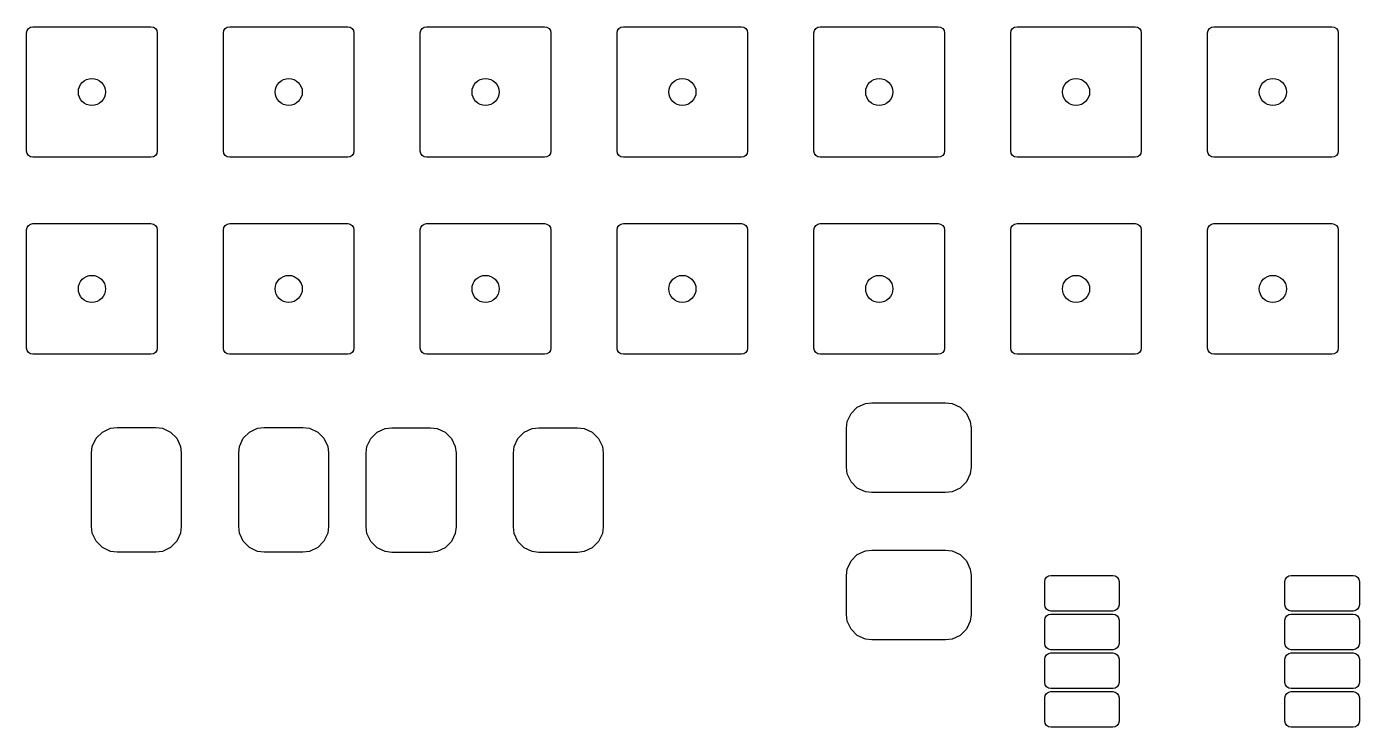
# Model space of a CAD drawing. Header units: inches. Extents: x 0.28 to 2.92, y 0.26 to 2.16.
# Drawn here: x 0.867 to 1.544, y 1.777 to 2.133 of the extents above; entities that cross this region are included whole.
import ezdxf

# ---------------------------------------------------------------- set-up
doc = ezdxf.new("R2010")
doc.units = ezdxf.units.IN
doc.header["$MEASUREMENT"] = 0
doc.layers.add('BLACK', color=250, linetype='CONTINUOUS')

msp = doc.modelspace()

# ---------------------------------------------------------------- linework, layer by layer
at = {"layer": 'BLACK', "linetype": 'CONTINUOUS'}
for p, q in [((0.86777, 2.13223), (0.86879, 2.13291)), ((0.86879, 2.13291), (0.87, 2.13315)), ((0.87, 2.13315), (0.93, 2.13315)), ((0.93, 2.13315), (0.93121, 2.13291)), ((0.93121, 2.13291), (0.93223, 2.13223)), ((0.96777, 2.13223), (0.96879, 2.13291)), ((0.96879, 2.13291), (0.97, 2.13315)), ((0.97, 2.13315), (1.03, 2.13315)), ((1.03, 2.13315), (1.03121, 2.13291)), ((1.03121, 2.13291), (1.03223, 2.13223)), ((1.06777, 2.13223), (1.06879, 2.13291)), ((1.06879, 2.13291), (1.07, 2.13315)), ((1.07, 2.13315), (1.13, 2.13315)), ((1.13, 2.13315), (1.13121, 2.13291)), ((1.13121, 2.13291), (1.13223, 2.13223)), ((1.16777, 2.13223), (1.16879, 2.13291)), ((1.16879, 2.13291), (1.17, 2.13315)), ((1.17, 2.13315), (1.23, 2.13315)), ((1.23, 2.13315), (1.23121, 2.13291)), ((1.23121, 2.13291), (1.23223, 2.13223)), ((1.26777, 2.13223), (1.26879, 2.13291)), ((1.26879, 2.13291), (1.27, 2.13315)), ((1.27, 2.13315), (1.33, 2.13315)), ((1.33, 2.13315), (1.33121, 2.13291)), ((1.33121, 2.13291), (1.33223, 2.13223)), ((1.36777, 2.13223), (1.36879, 2.13291)), ((1.36879, 2.13291), (1.37, 2.13315)), ((1.37, 2.13315), (1.43, 2.13315)), ((1.43, 2.13315), (1.43121, 2.13291)), ((1.43121, 2.13291), (1.43223, 2.13223)), ((1.46777, 2.13223), (1.46879, 2.13291)), ((1.46879, 2.13291), (1.47, 2.13315)), ((1.47, 2.13315), (1.53, 2.13315)), ((1.53, 2.13315), (1.53121, 2.13291)), ((1.53121, 2.13291), (1.53223, 2.13223)), ((0.86685, 2.13), (0.86709, 2.13121)), ((0.86685, 2.07), (0.86685, 2.13)), ((0.86709, 2.13121), (0.86777, 2.13223)), ((0.93223, 2.13223), (0.93291, 2.13121)), ((0.93291, 2.13121), (0.93315, 2.13)), ((0.93315, 2.13), (0.93315, 2.07)), ((0.96685, 2.13), (0.96709, 2.13121)), ((0.96685, 2.07), (0.96685, 2.13)), ((0.96709, 2.13121), (0.96777, 2.13223)), ((1.03223, 2.13223), (1.03291, 2.13121)), ((1.03291, 2.13121), (1.03315, 2.13)), ((1.03315, 2.13), (1.03315, 2.07)), ((1.06685, 2.13), (1.06709, 2.13121)), ((1.06685, 2.07), (1.06685, 2.13)), ((1.06709, 2.13121), (1.06777, 2.13223)), ((1.13223, 2.13223), (1.13291, 2.13121)), ((1.13291, 2.13121), (1.13315, 2.13)), ((1.13315, 2.13), (1.13315, 2.07)), ((1.16685, 2.13), (1.16709, 2.13121)), ((1.16685, 2.07), (1.16685, 2.13)), ((1.16709, 2.13121), (1.16777, 2.13223)), ((1.23223, 2.13223), (1.23291, 2.13121)), ((1.23291, 2.13121), (1.23315, 2.13)), ((1.23315, 2.13), (1.23315, 2.07)), ((1.26685, 2.13), (1.26709, 2.13121)), ((1.26685, 2.07), (1.26685, 2.13)), ((1.26709, 2.13121), (1.26777, 2.13223)), ((1.33223, 2.13223), (1.33291, 2.13121)), ((1.33291, 2.13121), (1.33315, 2.13)), ((1.33315, 2.13), (1.33315, 2.07)), ((1.36685, 2.13), (1.36709, 2.13121)), ((1.36685, 2.07), (1.36685, 2.13)), ((1.36709, 2.13121), (1.36777, 2.13223)), ((1.43223, 2.13223), (1.43291, 2.13121)), ((1.43291, 2.13121), (1.43315, 2.13)), ((1.43315, 2.13), (1.43315, 2.07)), ((1.46685, 2.13), (1.46709, 2.13121)), ((1.46685, 2.07), (1.46685, 2.13)), ((1.46709, 2.13121), (1.46777, 2.13223)), ((1.53223, 2.13223), (1.53291, 2.13121)), ((1.53291, 2.13121), (1.53315, 2.13)), ((1.53315, 2.13), (1.53315, 2.07)), ((0.86709, 2.06879), (0.86685, 2.07)), ((0.86777, 2.06777), (0.86709, 2.06879)), ((0.86879, 2.06709), (0.86777, 2.06777)), ((0.87, 2.06685), (0.86879, 2.06709)), ((0.93, 2.06685), (0.87, 2.06685)), ((0.93121, 2.06709), (0.93, 2.06685)), ((0.93223, 2.06777), (0.93121, 2.06709)), ((0.93291, 2.06879), (0.93223, 2.06777)), ((0.93315, 2.07), (0.93291, 2.06879)), ((0.96709, 2.06879), (0.96685, 2.07)), ((0.96777, 2.06777), (0.96709, 2.06879)), ((0.96879, 2.06709), (0.96777, 2.06777)), ((0.97, 2.06685), (0.96879, 2.06709)), ((1.03, 2.06685), (0.97, 2.06685)), ((1.03121, 2.06709), (1.03, 2.06685)), ((1.03223, 2.06777), (1.03121, 2.06709)), ((1.03291, 2.06879), (1.03223, 2.06777)), ((1.03315, 2.07), (1.03291, 2.06879)), ((1.06709, 2.06879), (1.06685, 2.07)), ((1.06777, 2.06777), (1.06709, 2.06879)), ((1.06879, 2.06709), (1.06777, 2.06777)), ((1.07, 2.06685), (1.06879, 2.06709)), ((1.13, 2.06685), (1.07, 2.06685)), ((1.13121, 2.06709), (1.13, 2.06685)), ((1.13223, 2.06777), (1.13121, 2.06709)), ((1.13291, 2.06879), (1.13223, 2.06777)), ((1.13315, 2.07), (1.13291, 2.06879)), ((1.16709, 2.06879), (1.16685, 2.07)), ((1.16777, 2.06777), (1.16709, 2.06879)), ((1.16879, 2.06709), (1.16777, 2.06777)), ((1.17, 2.06685), (1.16879, 2.06709)), ((1.23, 2.06685), (1.17, 2.06685)), ((1.23121, 2.06709), (1.23, 2.06685)), ((1.23223, 2.06777), (1.23121, 2.06709)), ((1.23291, 2.06879), (1.23223, 2.06777)), ((1.23315, 2.07), (1.23291, 2.06879)), ((1.26709, 2.06879), (1.26685, 2.07)), ((1.26777, 2.06777), (1.26709, 2.06879)), ((1.26879, 2.06709), (1.26777, 2.06777)), ((1.27, 2.06685), (1.26879, 2.06709)), ((1.33, 2.06685), (1.27, 2.06685)), ((1.33121, 2.06709), (1.33, 2.06685)), ((1.33223, 2.06777), (1.33121, 2.06709)), ((1.33291, 2.06879), (1.33223, 2.06777)), ((1.33315, 2.07), (1.33291, 2.06879)), ((1.36709, 2.06879), (1.36685, 2.07)), ((1.36777, 2.06777), (1.36709, 2.06879)), ((1.36879, 2.06709), (1.36777, 2.06777)), ((1.37, 2.06685), (1.36879, 2.06709)), ((1.43, 2.06685), (1.37, 2.06685)), ((1.43121, 2.06709), (1.43, 2.06685)), ((1.43223, 2.06777), (1.43121, 2.06709)), ((1.43291, 2.06879), (1.43223, 2.06777)), ((1.43315, 2.07), (1.43291, 2.06879)), ((1.46709, 2.06879), (1.46685, 2.07)), ((1.46777, 2.06777), (1.46709, 2.06879)), ((1.46879, 2.06709), (1.46777, 2.06777)), ((1.47, 2.06685), (1.46879, 2.06709)), ((1.53, 2.06685), (1.47, 2.06685)), ((1.53121, 2.06709), (1.53, 2.06685)), ((1.53223, 2.06777), (1.53121, 2.06709)), ((1.53291, 2.06879), (1.53223, 2.06777)), ((1.53315, 2.07), (1.53291, 2.06879)), ((0.86709, 2.03121), (0.86777, 2.03223)), ((0.86777, 2.03223), (0.86879, 2.03291)), ((0.86879, 2.03291), (0.87, 2.03315)), ((0.87, 2.03315), (0.93, 2.03315)), ((0.93, 2.03315), (0.93121, 2.03291)), ((0.93121, 2.03291), (0.93223, 2.03223)), ((0.93223, 2.03223), (0.93291, 2.03121)), ((0.96709, 2.03121), (0.96777, 2.03223)), ((0.96777, 2.03223), (0.96879, 2.03291)), ((0.96879, 2.03291), (0.97, 2.03315)), ((0.97, 2.03315), (1.03, 2.03315)), ((1.03, 2.03315), (1.03121, 2.03291)), ((1.03121, 2.03291), (1.03223, 2.03223)), ((1.03223, 2.03223), (1.03291, 2.03121)), ((1.06709, 2.03121), (1.06777, 2.03223)), ((1.06777, 2.03223), (1.06879, 2.03291)), ((1.06879, 2.03291), (1.07, 2.03315)), ((1.07, 2.03315), (1.13, 2.03315)), ((1.13, 2.03315), (1.13121, 2.03291)), ((1.13121, 2.03291), (1.13223, 2.03223)), ((1.13223, 2.03223), (1.13291, 2.03121)), ((1.16709, 2.03121), (1.16777, 2.03223)), ((1.16777, 2.03223), (1.16879, 2.03291)), ((1.16879, 2.03291), (1.17, 2.03315)), ((1.17, 2.03315), (1.23, 2.03315)), ((1.23, 2.03315), (1.23121, 2.03291)), ((1.23121, 2.03291), (1.23223, 2.03223)), ((1.23223, 2.03223), (1.23291, 2.03121)), ((1.26709, 2.03121), (1.26777, 2.03223)), ((1.26777, 2.03223), (1.26879, 2.03291)), ((1.26879, 2.03291), (1.27, 2.03315)), ((1.27, 2.03315), (1.33, 2.03315)), ((1.33, 2.03315), (1.33121, 2.03291)), ((1.33121, 2.03291), (1.33223, 2.03223)), ((1.33223, 2.03223), (1.33291, 2.03121)), ((1.36709, 2.03121), (1.36777, 2.03223)), ((1.36777, 2.03223), (1.36879, 2.03291)), ((1.36879, 2.03291), (1.37, 2.03315)), ((1.37, 2.03315), (1.43, 2.03315)), ((1.43, 2.03315), (1.43121, 2.03291)), ((1.43121, 2.03291), (1.43223, 2.03223)), ((1.43223, 2.03223), (1.43291, 2.03121)), ((1.46709, 2.03121), (1.46777, 2.03223)), ((1.46777, 2.03223), (1.46879, 2.03291)), ((1.46879, 2.03291), (1.47, 2.03315)), ((1.47, 2.03315), (1.53, 2.03315)), ((1.53, 2.03315), (1.53121, 2.03291)), ((1.53121, 2.03291), (1.53223, 2.03223)), ((1.53223, 2.03223), (1.53291, 2.03121)), ((0.86685, 2.03), (0.86709, 2.03121)), ((0.86685, 1.97), (0.86685, 2.03)), ((0.93291, 2.03121), (0.93315, 2.03)), ((0.93315, 2.03), (0.93315, 1.97)), ((0.96685, 2.03), (0.96709, 2.03121)), ((0.96685, 1.97), (0.96685, 2.03)), ((1.03291, 2.03121), (1.03315, 2.03)), ((1.03315, 2.03), (1.03315, 1.97)), ((1.06685, 2.03), (1.06709, 2.03121)), ((1.06685, 1.97), (1.06685, 2.03)), ((1.13291, 2.03121), (1.13315, 2.03)), ((1.13315, 2.03), (1.13315, 1.97)), ((1.16685, 2.03), (1.16709, 2.03121)), ((1.16685, 1.97), (1.16685, 2.03)), ((1.23291, 2.03121), (1.23315, 2.03)), ((1.23315, 2.03), (1.23315, 1.97)), ((1.26685, 2.03), (1.26709, 2.03121)), ((1.26685, 1.97), (1.26685, 2.03)), ((1.33291, 2.03121), (1.33315, 2.03)), ((1.33315, 2.03), (1.33315, 1.97)), ((1.36685, 2.03), (1.36709, 2.03121)), ((1.36685, 1.97), (1.36685, 2.03)), ((1.43291, 2.03121), (1.43315, 2.03)), ((1.43315, 2.03), (1.43315, 1.97)), ((1.46685, 2.03), (1.46709, 2.03121)), ((1.46685, 1.97), (1.46685, 2.03)), ((1.53291, 2.03121), (1.53315, 2.03)), ((1.53315, 2.03), (1.53315, 1.97)), ((0.86709, 1.96879), (0.86685, 1.97)), ((0.86777, 1.96777), (0.86709, 1.96879)), ((0.86879, 1.96709), (0.86777, 1.96777)), ((0.87, 1.96685), (0.86879, 1.96709)), ((0.93, 1.96685), (0.87, 1.96685)), ((0.93121, 1.96709), (0.93, 1.96685)), ((0.93223, 1.96777), (0.93121, 1.96709)), ((0.93291, 1.96879), (0.93223, 1.96777)), ((0.93315, 1.97), (0.93291, 1.96879)), ((0.96709, 1.96879), (0.96685, 1.97)), ((0.96777, 1.96777), (0.96709, 1.96879)), ((0.96879, 1.96709), (0.96777, 1.96777)), ((0.97, 1.96685), (0.96879, 1.96709)), ((1.03, 1.96685), (0.97, 1.96685)), ((1.03121, 1.96709), (1.03, 1.96685)), ((1.03223, 1.96777), (1.03121, 1.96709)), ((1.03291, 1.96879), (1.03223, 1.96777)), ((1.03315, 1.97), (1.03291, 1.96879)), ((1.06709, 1.96879), (1.06685, 1.97)), ((1.06777, 1.96777), (1.06709, 1.96879)), ((1.06879, 1.96709), (1.06777, 1.96777)), ((1.07, 1.96685), (1.06879, 1.96709)), ((1.13, 1.96685), (1.07, 1.96685)), ((1.13121, 1.96709), (1.13, 1.96685)), ((1.13223, 1.96777), (1.13121, 1.96709)), ((1.13291, 1.96879), (1.13223, 1.96777)), ((1.13315, 1.97), (1.13291, 1.96879)), ((1.16709, 1.96879), (1.16685, 1.97)), ((1.16777, 1.96777), (1.16709, 1.96879)), ((1.16879, 1.96709), (1.16777, 1.96777)), ((1.17, 1.96685), (1.16879, 1.96709)), ((1.23, 1.96685), (1.17, 1.96685)), ((1.23121, 1.96709), (1.23, 1.96685)), ((1.23223, 1.96777), (1.23121, 1.96709)), ((1.23291, 1.96879), (1.23223, 1.96777)), ((1.23315, 1.97), (1.23291, 1.96879)), ((1.26709, 1.96879), (1.26685, 1.97)), ((1.26777, 1.96777), (1.26709, 1.96879)), ((1.26879, 1.96709), (1.26777, 1.96777)), ((1.27, 1.96685), (1.26879, 1.96709)), ((1.33, 1.96685), (1.27, 1.96685)), ((1.33121, 1.96709), (1.33, 1.96685)), ((1.33223, 1.96777), (1.33121, 1.96709)), ((1.33291, 1.96879), (1.33223, 1.96777)), ((1.33315, 1.97), (1.33291, 1.96879)), ((1.36709, 1.96879), (1.36685, 1.97)), ((1.36777, 1.96777), (1.36709, 1.96879)), ((1.36879, 1.96709), (1.36777, 1.96777)), ((1.37, 1.96685), (1.36879, 1.96709)), ((1.43, 1.96685), (1.37, 1.96685)), ((1.43121, 1.96709), (1.43, 1.96685)), ((1.43223, 1.96777), (1.43121, 1.96709)), ((1.43291, 1.96879), (1.43223, 1.96777)), ((1.43315, 1.97), (1.43291, 1.96879)), ((1.46709, 1.96879), (1.46685, 1.97)), ((1.46777, 1.96777), (1.46709, 1.96879)), ((1.46879, 1.96709), (1.46777, 1.96777)), ((1.47, 1.96685), (1.46879, 1.96709)), ((1.53, 1.96685), (1.47, 1.96685)), ((1.53121, 1.96709), (1.53, 1.96685)), ((1.53223, 1.96777), (1.53121, 1.96709)), ((1.53291, 1.96879), (1.53223, 1.96777)), ((1.53315, 1.97), (1.53291, 1.96879)), ((1.28375, 1.93261), (1.28566, 1.9367)), ((1.28566, 1.9367), (1.28885, 1.93989)), ((1.28885, 1.93989), (1.29294, 1.94179)), ((1.29294, 1.94179), (1.2963, 1.94224)), ((1.2963, 1.94224), (1.3337, 1.94224)), ((1.3337, 1.94224), (1.33706, 1.94179)), ((1.33706, 1.94179), (1.34115, 1.93989)), ((1.34115, 1.93989), (1.34434, 1.9367)), ((1.34434, 1.9367), (1.34625, 1.93261)), ((0.90939, 1.92925), (0.91276, 1.92969)), ((0.91276, 1.92969), (0.93244, 1.92969)), ((0.93244, 1.92969), (0.9358, 1.92925)), ((0.9842, 1.92925), (0.98756, 1.92969)), ((0.98756, 1.92969), (1.00724, 1.92969)), ((1.00724, 1.92969), (1.01061, 1.92925)), ((1.28331, 1.92924), (1.28375, 1.93261)), ((1.34625, 1.93261), (1.34669, 1.92924)), ((0.90021, 1.92006), (0.90211, 1.92415)), ((0.90211, 1.92415), (0.9053, 1.92734)), ((0.9053, 1.92734), (0.90939, 1.92925)), ((0.9358, 1.92925), (0.93989, 1.92734)), ((0.93989, 1.92734), (0.94308, 1.92415)), ((0.94308, 1.92415), (0.94499, 1.92006)), ((0.97501, 1.92006), (0.97692, 1.92415)), ((0.97692, 1.92415), (0.98011, 1.92734)), ((0.98011, 1.92734), (0.9842, 1.92925)), ((1.01061, 1.92925), (1.0147, 1.92734)), ((1.0147, 1.92734), (1.01789, 1.92415)), ((1.01789, 1.92415), (1.01979, 1.92006)), ((1.03975, 1.91992), (1.04166, 1.92401)), ((1.04166, 1.92401), (1.04485, 1.9272)), ((1.04485, 1.9272), (1.04894, 1.92911)), ((1.04894, 1.92911), (1.0523, 1.92955)), ((1.0523, 1.92955), (1.07198, 1.92955)), ((1.07198, 1.92955), (1.07535, 1.92911)), ((1.07535, 1.92911), (1.07944, 1.9272)), ((1.07944, 1.9272), (1.08263, 1.92401)), ((1.08263, 1.92401), (1.08453, 1.91992)), ((1.11455, 1.91992), (1.11646, 1.92401)), ((1.11646, 1.92401), (1.11965, 1.9272)), ((1.11965, 1.9272), (1.12374, 1.92911)), ((1.12374, 1.92911), (1.1271, 1.92955)), ((1.1271, 1.92955), (1.14679, 1.92955)), ((1.14679, 1.92955), (1.15015, 1.92911)), ((1.15015, 1.92911), (1.15424, 1.9272)), ((1.15424, 1.9272), (1.15743, 1.92401)), ((1.15743, 1.92401), (1.15934, 1.91992)), ((1.28331, 1.90956), (1.28331, 1.92924)), ((1.34669, 1.92924), (1.34669, 1.90956)), ((0.89976, 1.9167), (0.90021, 1.92006)), ((0.89976, 1.8793), (0.89976, 1.9167)), ((0.94499, 1.92006), (0.94543, 1.9167)), ((0.94543, 1.9167), (0.94543, 1.8793)), ((0.97457, 1.9167), (0.97501, 1.92006)), ((0.97457, 1.8793), (0.97457, 1.9167)), ((1.01979, 1.92006), (1.02024, 1.9167)), ((1.02024, 1.9167), (1.02024, 1.8793)), ((1.03931, 1.91656), (1.03975, 1.91992)), ((1.03931, 1.87916), (1.03931, 1.91656)), ((1.08453, 1.91992), (1.08498, 1.91656)), ((1.08498, 1.91656), (1.08498, 1.87916)), ((1.11411, 1.91656), (1.11455, 1.91992)), ((1.11411, 1.87916), (1.11411, 1.91656)), ((1.15934, 1.91992), (1.15978, 1.91656)), ((1.15978, 1.91656), (1.15978, 1.87916)), ((1.28375, 1.9062), (1.28331, 1.90956)), ((1.34669, 1.90956), (1.34625, 1.9062)), ((1.28566, 1.90211), (1.28375, 1.9062)), ((1.34625, 1.9062), (1.34434, 1.90211)), ((1.28885, 1.89892), (1.28566, 1.90211)), ((1.29294, 1.89701), (1.28885, 1.89892)), ((1.2963, 1.89657), (1.29294, 1.89701)), ((1.3337, 1.89657), (1.2963, 1.89657)), ((1.33706, 1.89701), (1.3337, 1.89657)), ((1.34115, 1.89892), (1.33706, 1.89701)), ((1.34434, 1.90211), (1.34115, 1.89892)), ((0.90021, 1.87594), (0.89976, 1.8793)), ((0.90211, 1.87185), (0.90021, 1.87594)), ((0.94499, 1.87594), (0.94308, 1.87185)), ((0.94543, 1.8793), (0.94499, 1.87594)), ((0.97501, 1.87594), (0.97457, 1.8793)), ((0.97692, 1.87185), (0.97501, 1.87594)), ((1.01979, 1.87594), (1.01789, 1.87185)), ((1.02024, 1.8793), (1.01979, 1.87594)), ((1.03975, 1.87579), (1.03931, 1.87916)), ((1.04166, 1.87171), (1.03975, 1.87579)), ((1.08453, 1.87579), (1.08263, 1.87171)), ((1.08498, 1.87916), (1.08453, 1.87579)), ((1.11455, 1.87579), (1.11411, 1.87916)), ((1.11646, 1.87171), (1.11455, 1.87579)), ((1.15934, 1.87579), (1.15743, 1.87171)), ((1.15978, 1.87916), (1.15934, 1.87579)), ((0.9053, 1.86866), (0.90211, 1.87185)), ((0.94308, 1.87185), (0.93989, 1.86866)), ((0.98011, 1.86866), (0.97692, 1.87185)), ((1.01789, 1.87185), (1.0147, 1.86866)), ((1.04485, 1.86851), (1.04166, 1.87171)), ((1.08263, 1.87171), (1.07944, 1.86851)), ((1.11965, 1.86851), (1.11646, 1.87171)), ((1.15743, 1.87171), (1.15424, 1.86851)), ((0.90939, 1.86675), (0.9053, 1.86866)), ((0.91276, 1.86631), (0.90939, 1.86675)), ((0.93244, 1.86631), (0.91276, 1.86631)), ((0.9358, 1.86675), (0.93244, 1.86631)), ((0.93989, 1.86866), (0.9358, 1.86675)), ((0.9842, 1.86675), (0.98011, 1.86866)), ((0.98756, 1.86631), (0.9842, 1.86675)), ((1.00724, 1.86631), (0.98756, 1.86631)), ((1.01061, 1.86675), (1.00724, 1.86631)), ((1.0147, 1.86866), (1.01061, 1.86675)), ((1.04894, 1.86661), (1.04485, 1.86851)), ((1.0523, 1.86617), (1.04894, 1.86661)), ((1.07198, 1.86617), (1.0523, 1.86617)), ((1.07535, 1.86661), (1.07198, 1.86617)), ((1.07944, 1.86851), (1.07535, 1.86661)), ((1.12374, 1.86661), (1.11965, 1.86851)), ((1.1271, 1.86617), (1.12374, 1.86661)), ((1.14679, 1.86617), (1.1271, 1.86617)), ((1.15015, 1.86661), (1.14679, 1.86617)), ((1.15424, 1.86851), (1.15015, 1.86661)), ((1.28566, 1.86189), (1.28885, 1.86508)), ((1.28885, 1.86508), (1.29294, 1.86699)), ((1.29294, 1.86699), (1.2963, 1.86743)), ((1.2963, 1.86743), (1.3337, 1.86743)), ((1.3337, 1.86743), (1.33706, 1.86699)), ((1.33706, 1.86699), (1.34115, 1.86508)), ((1.34115, 1.86508), (1.34434, 1.86189)), ((1.28331, 1.85444), (1.28375, 1.8578)), ((1.28375, 1.8578), (1.28566, 1.86189)), ((1.34434, 1.86189), (1.34625, 1.8578)), ((1.34625, 1.8578), (1.34669, 1.85444)), ((1.28331, 1.83476), (1.28331, 1.85444)), ((1.34669, 1.85444), (1.34669, 1.83476)), ((1.38408, 1.85143), (1.38432, 1.85264)), ((1.38408, 1.83962), (1.38408, 1.85143)), ((1.38432, 1.85264), (1.385, 1.85366)), ((1.385, 1.85366), (1.38602, 1.85434)), ((1.38602, 1.85434), (1.38723, 1.85458)), ((1.38723, 1.85458), (1.41872, 1.85458)), ((1.41872, 1.85458), (1.41993, 1.85434)), ((1.41993, 1.85434), (1.42095, 1.85366)), ((1.42095, 1.85366), (1.42163, 1.85264)), ((1.42163, 1.85264), (1.42187, 1.85143)), ((1.42187, 1.85143), (1.42187, 1.83962)), ((1.50613, 1.85143), (1.50637, 1.85264)), ((1.50613, 1.83962), (1.50613, 1.85143)), ((1.50637, 1.85264), (1.50705, 1.85366)), ((1.50705, 1.85366), (1.50807, 1.85434)), ((1.50807, 1.85434), (1.50928, 1.85458)), ((1.50928, 1.85458), (1.54077, 1.85458)), ((1.54077, 1.85458), (1.54198, 1.85434)), ((1.54198, 1.85434), (1.543, 1.85366)), ((1.543, 1.85366), (1.54368, 1.85264)), ((1.54368, 1.85264), (1.54392, 1.85143)), ((1.54392, 1.85143), (1.54392, 1.83962)), ((1.38432, 1.83842), (1.38408, 1.83962)), ((1.385, 1.83739), (1.38432, 1.83842)), ((1.38602, 1.83671), (1.385, 1.83739)), ((1.38723, 1.83647), (1.38602, 1.83671)), ((1.38602, 1.83466), (1.38723, 1.8349)), ((1.41872, 1.83647), (1.38723, 1.83647)), ((1.38723, 1.8349), (1.41872, 1.8349)), ((1.41993, 1.83671), (1.41872, 1.83647)), ((1.41872, 1.8349), (1.41993, 1.83466)), ((1.42095, 1.83739), (1.41993, 1.83671)), ((1.42163, 1.83842), (1.42095, 1.83739)), ((1.42187, 1.83962), (1.42163, 1.83842)), ((1.50637, 1.83842), (1.50613, 1.83962)), ((1.50705, 1.83739), (1.50637, 1.83842)), ((1.50807, 1.83671), (1.50705, 1.83739)), ((1.50928, 1.83647), (1.50807, 1.83671)), ((1.50807, 1.83466), (1.50928, 1.8349)), ((1.54077, 1.83647), (1.50928, 1.83647)), ((1.50928, 1.8349), (1.54077, 1.8349)), ((1.54198, 1.83671), (1.54077, 1.83647)), ((1.54077, 1.8349), (1.54198, 1.83466)), ((1.543, 1.83739), (1.54198, 1.83671)), ((1.54368, 1.83842), (1.543, 1.83739)), ((1.54392, 1.83962), (1.54368, 1.83842)), ((1.28375, 1.83139), (1.28331, 1.83476)), ((1.28566, 1.8273), (1.28375, 1.83139)), ((1.34625, 1.83139), (1.34434, 1.8273)), ((1.34669, 1.83476), (1.34625, 1.83139)), ((1.38408, 1.83175), (1.38432, 1.83295)), ((1.38408, 1.81994), (1.38408, 1.83175)), ((1.38432, 1.83295), (1.385, 1.83398)), ((1.385, 1.83398), (1.38602, 1.83466)), ((1.41993, 1.83466), (1.42095, 1.83398)), ((1.42095, 1.83398), (1.42163, 1.83295)), ((1.42163, 1.83295), (1.42187, 1.83175)), ((1.42187, 1.83175), (1.42187, 1.81994)), ((1.50613, 1.83175), (1.50637, 1.83295)), ((1.50613, 1.81994), (1.50613, 1.83175)), ((1.50637, 1.83295), (1.50705, 1.83398)), ((1.50705, 1.83398), (1.50807, 1.83466)), ((1.54198, 1.83466), (1.543, 1.83398)), ((1.543, 1.83398), (1.54368, 1.83295)), ((1.54368, 1.83295), (1.54392, 1.83175)), ((1.54392, 1.83175), (1.54392, 1.81994)), ((1.28885, 1.82411), (1.28566, 1.8273)), ((1.29294, 1.82221), (1.28885, 1.82411)), ((1.2963, 1.82176), (1.29294, 1.82221)), ((1.3337, 1.82176), (1.2963, 1.82176)), ((1.33706, 1.82221), (1.3337, 1.82176)), ((1.34115, 1.82411), (1.33706, 1.82221)), ((1.34434, 1.8273), (1.34115, 1.82411)), ((1.38432, 1.81873), (1.38408, 1.81994)), ((1.385, 1.81771), (1.38432, 1.81873)), ((1.38602, 1.81703), (1.385, 1.81771)), ((1.385, 1.81429), (1.38602, 1.81497)), ((1.38723, 1.81679), (1.38602, 1.81703)), ((1.38602, 1.81497), (1.38723, 1.81521)), ((1.41872, 1.81679), (1.38723, 1.81679)), ((1.38723, 1.81521), (1.41872, 1.81521)), ((1.41993, 1.81703), (1.41872, 1.81679)), ((1.41872, 1.81521), (1.41993, 1.81497)), ((1.42095, 1.81771), (1.41993, 1.81703)), ((1.41993, 1.81497), (1.42095, 1.81429)), ((1.42163, 1.81873), (1.42095, 1.81771)), ((1.42187, 1.81994), (1.42163, 1.81873)), ((1.50637, 1.81873), (1.50613, 1.81994)), ((1.50705, 1.81771), (1.50637, 1.81873)), ((1.50807, 1.81703), (1.50705, 1.81771)), ((1.50705, 1.81429), (1.50807, 1.81497)), ((1.50928, 1.81679), (1.50807, 1.81703)), ((1.50807, 1.81497), (1.50928, 1.81521)), ((1.54077, 1.81679), (1.50928, 1.81679)), ((1.50928, 1.81521), (1.54077, 1.81521)), ((1.54198, 1.81703), (1.54077, 1.81679)), ((1.54077, 1.81521), (1.54198, 1.81497)), ((1.543, 1.81771), (1.54198, 1.81703)), ((1.54198, 1.81497), (1.543, 1.81429)), ((1.54368, 1.81873), (1.543, 1.81771)), ((1.54392, 1.81994), (1.54368, 1.81873)), ((1.38408, 1.81206), (1.38432, 1.81327)), ((1.38408, 1.80025), (1.38408, 1.81206)), ((1.38432, 1.81327), (1.385, 1.81429)), ((1.42095, 1.81429), (1.42163, 1.81327)), ((1.42163, 1.81327), (1.42187, 1.81206)), ((1.42187, 1.81206), (1.42187, 1.80025)), ((1.50613, 1.81206), (1.50637, 1.81327)), ((1.50613, 1.80025), (1.50613, 1.81206)), ((1.50637, 1.81327), (1.50705, 1.81429)), ((1.543, 1.81429), (1.54368, 1.81327)), ((1.54368, 1.81327), (1.54392, 1.81206)), ((1.54392, 1.81206), (1.54392, 1.80025)), ((1.38432, 1.79905), (1.38408, 1.80025)), ((1.385, 1.79802), (1.38432, 1.79905)), ((1.38432, 1.79358), (1.385, 1.79461)), ((1.38602, 1.79734), (1.385, 1.79802)), ((1.385, 1.79461), (1.38602, 1.79529)), ((1.38723, 1.7971), (1.38602, 1.79734)), ((1.38602, 1.79529), (1.38723, 1.79553)), ((1.41872, 1.7971), (1.38723, 1.7971)), ((1.38723, 1.79553), (1.41872, 1.79553)), ((1.41993, 1.79734), (1.41872, 1.7971)), ((1.41872, 1.79553), (1.41993, 1.79529)), ((1.42095, 1.79802), (1.41993, 1.79734)), ((1.41993, 1.79529), (1.42095, 1.79461)), ((1.42163, 1.79905), (1.42095, 1.79802)), ((1.42095, 1.79461), (1.42163, 1.79358)), ((1.42187, 1.80025), (1.42163, 1.79905)), ((1.50637, 1.79905), (1.50613, 1.80025)), ((1.50705, 1.79802), (1.50637, 1.79905)), ((1.50637, 1.79358), (1.50705, 1.79461)), ((1.50807, 1.79734), (1.50705, 1.79802)), ((1.50705, 1.79461), (1.50807, 1.79529)), ((1.50928, 1.7971), (1.50807, 1.79734)), ((1.50807, 1.79529), (1.50928, 1.79553)), ((1.54077, 1.7971), (1.50928, 1.7971)), ((1.50928, 1.79553), (1.54077, 1.79553)), ((1.54198, 1.79734), (1.54077, 1.7971)), ((1.54077, 1.79553), (1.54198, 1.79529)), ((1.543, 1.79802), (1.54198, 1.79734)), ((1.54198, 1.79529), (1.543, 1.79461)), ((1.54368, 1.79905), (1.543, 1.79802)), ((1.543, 1.79461), (1.54368, 1.79358)), ((1.54392, 1.80025), (1.54368, 1.79905)), ((1.38408, 1.79238), (1.38432, 1.79358)), ((1.38408, 1.78057), (1.38408, 1.79238)), ((1.42163, 1.79358), (1.42187, 1.79238)), ((1.42187, 1.79238), (1.42187, 1.78057)), ((1.50613, 1.79238), (1.50637, 1.79358)), ((1.50613, 1.78057), (1.50613, 1.79238)), ((1.54368, 1.79358), (1.54392, 1.79238)), ((1.54392, 1.79238), (1.54392, 1.78057)), ((1.38432, 1.77936), (1.38408, 1.78057)), ((1.385, 1.77834), (1.38432, 1.77936)), ((1.38602, 1.77766), (1.385, 1.77834)), ((1.38723, 1.77742), (1.38602, 1.77766)), ((1.41872, 1.77742), (1.38723, 1.77742)), ((1.41993, 1.77766), (1.41872, 1.77742)), ((1.42095, 1.77834), (1.41993, 1.77766)), ((1.42163, 1.77936), (1.42095, 1.77834)), ((1.42187, 1.78057), (1.42163, 1.77936)), ((1.50637, 1.77936), (1.50613, 1.78057)), ((1.50705, 1.77834), (1.50637, 1.77936)), ((1.50807, 1.77766), (1.50705, 1.77834)), ((1.50928, 1.77742), (1.50807, 1.77766)), ((1.54077, 1.77742), (1.50928, 1.77742)), ((1.54198, 1.77766), (1.54077, 1.77742)), ((1.543, 1.77834), (1.54198, 1.77766)), ((1.54368, 1.77936), (1.543, 1.77834)), ((1.54392, 1.78057), (1.54368, 1.77936))]:
    msp.add_line(p, q, dxfattribs=at)
at = {"layer": 'BLACK'}
for centre in [(0.9, 2.1), (1, 2.1), (1.1, 2.1), (1.2, 2.1), (1.3, 2.1), (1.4, 2.1), (1.5, 2.1), (0.9, 2), (1, 2), (1.1, 2), (1.2, 2), (1.3, 2), (1.4, 2), (1.5, 2)]:
    msp.add_circle(centre, 0.00689, dxfattribs=at)
at = {"layer": 'WHITE'}
for centre in [(0.9, 2.1), (1, 2.1), (1.1, 2.1), (1.2, 2.1), (1.3, 2.1), (1.4, 2.1), (1.5, 2.1), (0.9, 2), (1, 2), (1.1, 2), (1.2, 2), (1.3, 2), (1.4, 2), (1.5, 2)]:
    msp.add_circle(centre, 0.00689, dxfattribs=at)

doc.saveas('drawing.dxf')
